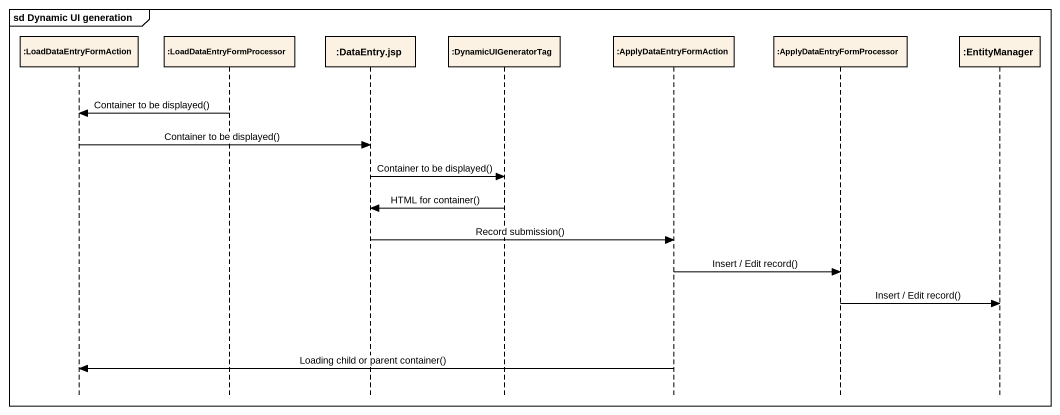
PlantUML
@startuml
mainframe sd Dynamic UI generation
hide footbox
participant ":LoadDataEntryFormAction" as LoadDataEntryFormAction
participant ":LoadDataEntryFormProcessor" as LoadDataEntryFormProcessor
participant ":DataEntry.jsp" as DataEntry_jsp
participant ":DynamicUIGeneratorTag" as DynamicUIGeneratorTag
participant ":ApplyDataEntryFormAction" as ApplyDataEntryFormAction
participant ":ApplyDataEntryFormProcessor" as ApplyDataEntryFormProcessor
participant ":EntityManager" as EntityManager

LoadDataEntryFormProcessor -> LoadDataEntryFormAction : Container to be displayed()
LoadDataEntryFormAction -> DataEntry_jsp : Container to be displayed()
DataEntry_jsp -> DynamicUIGeneratorTag : Container to be displayed()
DynamicUIGeneratorTag -> DataEntry_jsp : HTML for container()
DataEntry_jsp -> ApplyDataEntryFormAction : Record submission()
ApplyDataEntryFormAction -> ApplyDataEntryFormProcessor : Insert / Edit record()
ApplyDataEntryFormProcessor -> EntityManager : Insert / Edit record()
ApplyDataEntryFormAction -> LoadDataEntryFormAction : Loading child or parent container()
@enduml
